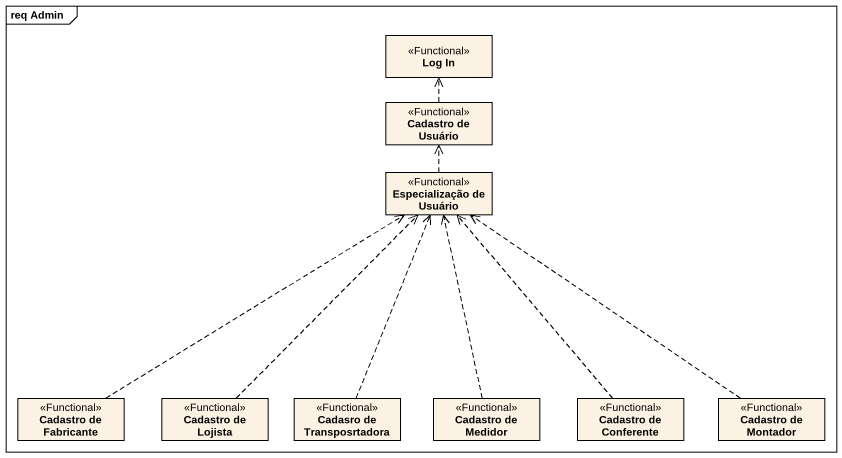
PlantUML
@startuml
mainframe req Admin
hide circle
hide empty members
class "Log In" as Log_In <<Functional>>
class "Cadastro de Usuário" as Cadastro_de_Usuário <<Functional>>
class "Especialização de Usuário" as Especialização_de_Usuário <<Functional>>
class "Cadastro de Fabricante" as Cadastro_de_Fabricante <<Functional>>
class "Cadastro de Lojista" as Cadastro_de_Lojista <<Functional>>
class "Cadasro de Transposrtadora" as Cadasro_de_Transposrtadora <<Functional>>
class "Cadastro de Medidor" as Cadastro_de_Medidor <<Functional>>
class "Cadastro de Conferente" as Cadastro_de_Conferente <<Functional>>
class "Cadastro de Montador" as Cadastro_de_Montador <<Functional>>
Cadastro_de_Usuário .up.> Log_In
Especialização_de_Usuário .up.> Cadastro_de_Usuário
Cadastro_de_Fabricante .up.> Especialização_de_Usuário
Cadastro_de_Lojista .up.> Especialização_de_Usuário
Cadasro_de_Transposrtadora .up.> Especialização_de_Usuário
Cadastro_de_Medidor .up.> Especialização_de_Usuário
Cadastro_de_Conferente .up.> Especialização_de_Usuário
Cadastro_de_Montador .up.> Especialização_de_Usuário
@enduml
